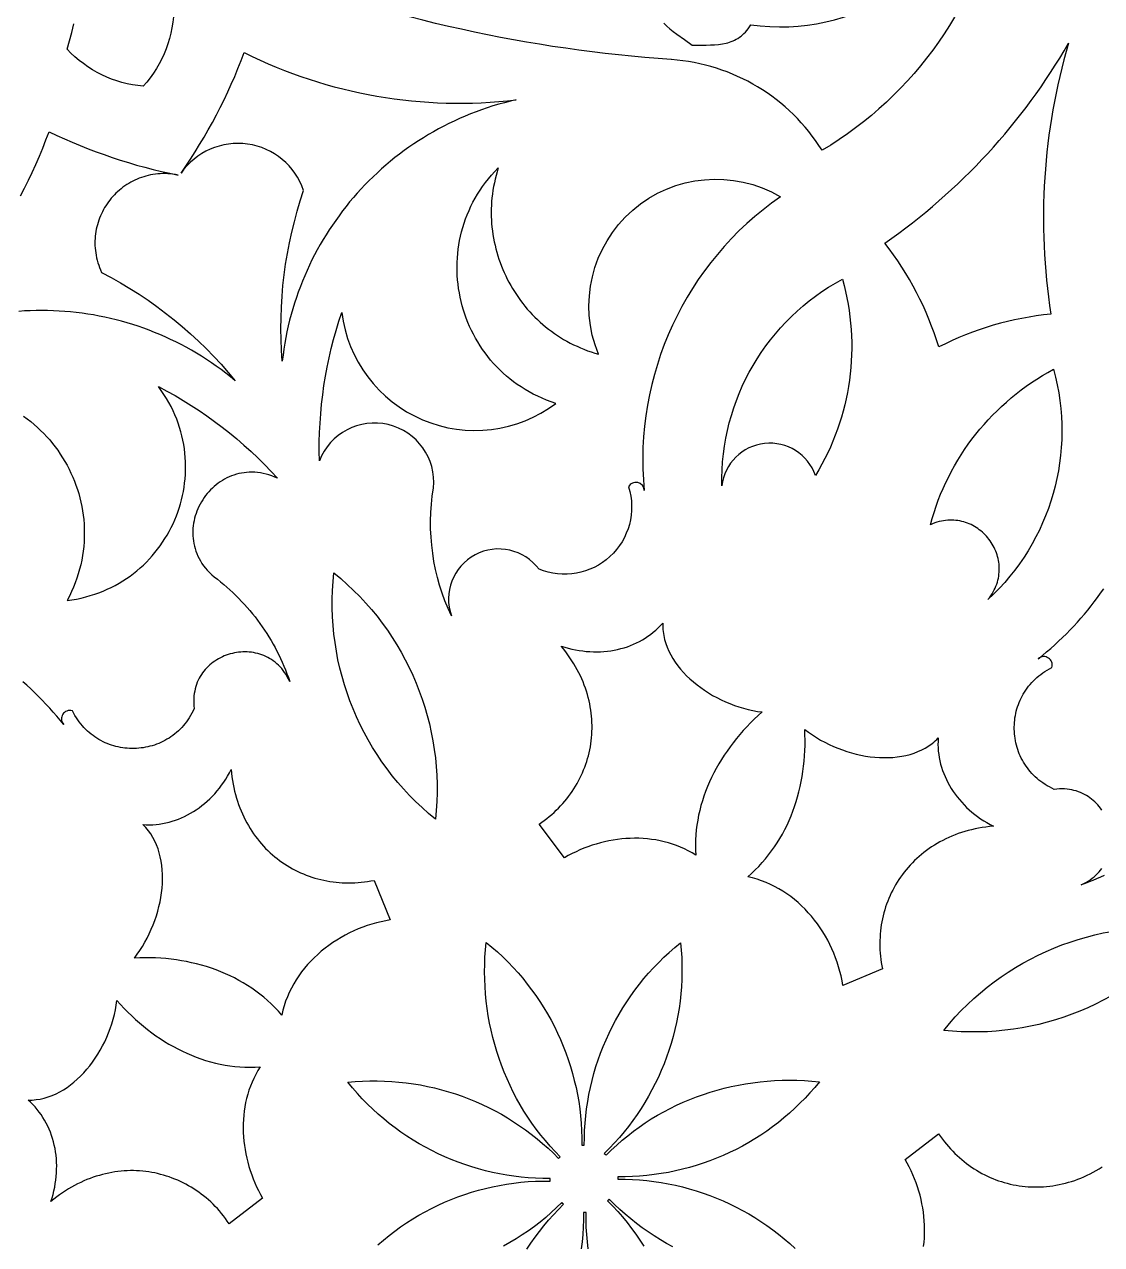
# Model space of a CAD drawing. Extents: x -1903 to -234, y -575 to 545.
# Drawn here: x -1393.1 to -1296.4, y -20.7 to 88.9 of the extents above; entities that cross this region are included whole.
import ezdxf

# ---------------------------------------------------------------- set-up
doc = ezdxf.new("R2010")
doc.units = 0
doc.layers.add('LAYER_1', color=18, linetype='CONTINUOUS')

msp = doc.modelspace()

# ---------------------------------------------------------------- linework, layer by layer
at = {"layer": 'LAYER_1'}
for points in [[(-1342.91, 545.22, 0.414214), (-1902.91, -14.78, 0.414214), (-1342.91, -574.78, 0.414214), (-782.91, -14.78, 0.414214)], [(-1299.62, 86.43), (-1299.82, 85.69), (-1300.01, 84.94), (-1300.19, 84.2), (-1300.36, 83.45), (-1300.52, 82.7), (-1300.67, 81.94), (-1300.81, 81.19), (-1300.94, 80.43), (-1301.05, 79.68), (-1301.16, 78.92), (-1301.26, 78.16), (-1301.34, 77.4), (-1301.42, 76.63), (-1301.48, 75.87), (-1301.54, 75.11), (-1301.58, 74.34), (-1301.62, 73.58), (-1301.64, 72.81), (-1301.65, 72.04), (-1301.65, 71.28), (-1301.64, 70.51), (-1301.63, 69.74), (-1301.6, 68.98), (-1301.56, 68.21), (-1301.51, 67.44), (-1301.45, 66.68), (-1301.38, 65.91), (-1301.29, 65.15), (-1301.2, 64.39), (-1301.1, 63.62), (-1300.99, 62.86), (-1301.65, 62.79), (-1302.3, 62.7), (-1302.95, 62.59), (-1303.6, 62.47), (-1304.24, 62.34), (-1304.89, 62.19), (-1305.52, 62.03), (-1306.16, 61.85), (-1306.79, 61.65), (-1307.41, 61.45), (-1308.03, 61.22), (-1308.64, 60.99), (-1309.25, 60.74), (-1309.86, 60.47), (-1310.45, 60.19), (-1311.05, 59.9), (-1311.25, 60.53), (-1311.46, 61.16), (-1311.69, 61.78), (-1311.93, 62.39), (-1312.19, 63), (-1312.46, 63.61), (-1312.74, 64.2), (-1313.04, 64.79), (-1313.35, 65.37), (-1313.67, 65.95), (-1314.01, 66.51), (-1314.36, 67.07), (-1314.72, 67.63), (-1315.1, 68.17), (-1315.49, 68.7), (-1315.89, 69.23, 0.11065), (-1299.4, 87.17)], [(-1373.39, 86.33, 0.145764), (-1348.97, 82.09), (-1349.5, 81.97), (-1350.03, 81.83), (-1350.55, 81.69), (-1351.06, 81.54), (-1351.57, 81.37), (-1352.08, 81.2), (-1352.58, 81.02), (-1353.08, 80.82), (-1353.57, 80.62), (-1354.06, 80.41), (-1354.54, 80.19), (-1355.01, 79.97), (-1355.48, 79.73), (-1355.95, 79.48), (-1356.41, 79.23), (-1356.86, 78.97), (-1357.31, 78.69), (-1357.75, 78.41), (-1358.18, 78.13), (-1358.61, 77.83), (-1359.04, 77.53), (-1359.45, 77.22), (-1359.86, 76.9), (-1360.27, 76.57), (-1360.67, 76.24), (-1361.06, 75.9), (-1361.44, 75.55), (-1361.82, 75.19), (-1362.19, 74.83), (-1362.55, 74.46), (-1362.9, 74.09), (-1363.25, 73.7), (-1363.59, 73.31), (-1363.93, 72.92), (-1364.25, 72.52), (-1364.57, 72.11), (-1364.88, 71.69), (-1365.18, 71.27), (-1365.48, 70.85), (-1365.76, 70.42), (-1366.04, 69.98), (-1366.31, 69.54), (-1366.57, 69.09), (-1366.83, 68.63), (-1367.07, 68.17), (-1367.31, 67.71), (-1367.53, 67.24), (-1367.75, 66.77), (-1367.96, 66.29), (-1368.16, 65.81), (-1368.35, 65.32), (-1368.54, 64.83), (-1368.71, 64.33), (-1368.87, 63.83), (-1369.03, 63.33), (-1369.17, 62.82), (-1369.31, 62.31), (-1369.43, 61.79), (-1369.55, 61.27), (-1369.65, 60.75), (-1369.74, 60.23), (-1369.83, 59.7), (-1369.9, 59.16), (-1369.97, 58.63), (-1370.03, 59.6), (-1370.07, 60.57), (-1370.09, 61.54), (-1370.08, 62.51), (-1370.05, 63.48), (-1369.99, 64.45), (-1369.91, 65.42), (-1369.8, 66.38), (-1369.67, 67.34), (-1369.51, 68.3), (-1369.33, 69.26), (-1369.12, 70.2), (-1368.89, 71.15), (-1368.64, 72.09), (-1368.36, 73.02), (-1368.06, 73.95, 0.61665), (-1379.06, 75.5, 0.063158)], [(-1350.69, 75.64), (-1350.79, 75.31), (-1350.87, 74.98), (-1350.94, 74.64), (-1351.01, 74.3), (-1351.06, 73.97), (-1351.11, 73.63), (-1351.15, 73.3), (-1351.18, 72.97), (-1351.2, 72.63), (-1351.21, 72.3), (-1351.22, 71.97), (-1351.21, 71.63), (-1351.2, 71.3), (-1351.18, 70.98), (-1351.15, 70.65), (-1351.11, 70.32), (-1351.07, 70), (-1351.01, 69.67), (-1350.95, 69.35), (-1350.88, 69.04), (-1350.81, 68.72), (-1350.72, 68.41), (-1350.63, 68.09), (-1350.53, 67.78), (-1350.42, 67.48), (-1350.31, 67.17), (-1350.19, 66.87), (-1350.06, 66.58), (-1349.92, 66.28), (-1349.78, 65.99), (-1349.63, 65.71), (-1349.47, 65.42), (-1349.31, 65.14), (-1349.14, 64.87), (-1348.96, 64.6), (-1348.78, 64.33), (-1348.59, 64.07), (-1348.39, 63.81), (-1348.19, 63.56), (-1347.98, 63.31), (-1347.76, 63.07), (-1347.54, 62.83), (-1347.32, 62.59), (-1347.08, 62.37), (-1346.84, 62.14), (-1346.6, 61.93), (-1346.34, 61.72), (-1346.09, 61.51), (-1345.82, 61.31), (-1345.55, 61.12), (-1345.28, 60.93), (-1345, 60.75), (-1344.72, 60.58), (-1344.43, 60.41), (-1344.13, 60.25), (-1343.83, 60.1), (-1343.52, 59.96), (-1343.21, 59.82), (-1342.9, 59.69), (-1342.58, 59.56), (-1342.25, 59.45), (-1341.92, 59.34), (-1341.59, 59.24, -0.719328), (-1325.27, 73.39, 0.270929), (-1337.49, 47.01, 0.777705), (-1338.9, 47.34, -0.636132), (-1346.93, 39.94, 0.862472), (-1354.79, 35.75, -0.153049), (-1356.4, 47.24, 0.87466), (-1366.64, 49.67, -0.089383), (-1364.63, 63.01, 0.578149), (-1345.42, 54.83), (-1345.85, 54.97), (-1346.26, 55.13), (-1346.66, 55.3), (-1347.05, 55.48), (-1347.44, 55.67), (-1347.81, 55.87), (-1348.18, 56.08), (-1348.53, 56.31), (-1348.88, 56.54), (-1349.21, 56.78), (-1349.54, 57.03), (-1349.85, 57.29), (-1350.16, 57.56), (-1350.45, 57.84), (-1350.73, 58.13), (-1351.01, 58.43), (-1351.27, 58.73), (-1351.52, 59.04), (-1351.77, 59.36), (-1352, 59.68), (-1352.22, 60.01), (-1352.43, 60.35), (-1352.63, 60.69), (-1352.82, 61.04), (-1352.99, 61.39), (-1353.16, 61.75), (-1353.32, 62.11), (-1353.46, 62.48), (-1353.59, 62.85), (-1353.71, 63.22), (-1353.82, 63.6), (-1353.92, 63.98), (-1354.01, 64.36), (-1354.08, 64.75), (-1354.15, 65.14), (-1354.2, 65.53), (-1354.24, 65.92), (-1354.27, 66.31), (-1354.28, 66.71), (-1354.29, 67.1), (-1354.28, 67.5), (-1354.26, 67.89), (-1354.23, 68.29), (-1354.18, 68.68), (-1354.13, 69.07), (-1354.06, 69.47), (-1353.97, 69.86), (-1353.88, 70.25), (-1353.77, 70.63), (-1353.65, 71.02), (-1353.52, 71.4), (-1353.37, 71.78), (-1353.21, 72.15), (-1353.04, 72.53), (-1352.86, 72.89), (-1352.66, 73.26), (-1352.45, 73.62), (-1352.22, 73.97), (-1351.99, 74.32), (-1351.73, 74.66), (-1351.47, 75), (-1351.19, 75.33), (-1350.9, 75.66), (-1350.59, 75.98)], [(-1319.69, 65.99, -0.207503), (-1322.11, 48.36, 0.794747), (-1330.52, 47.43, -0.281952)], [(-1365.34, 39.62, -0.255743), (-1356.23, 17.5, -0.255743)], [(-1310.61, -1.46, -0.255743), (-1288.49, 7.65, -0.255743)]]:
    msp.add_lwpolyline(points, format="xyb", close=True, dxfattribs=at)
for points in [[(-1312.3, 127.51, -0.453995), (-1321.53, 77.56, 0.240725), (-1335.05, 85.7), (-1335.06, 85.71, -0.074077), (-1372.12, 93.88)], [(-1335.73, 88.97), (-1335.47, 88.72), (-1335.18, 88.47), (-1334.88, 88.23), (-1334.56, 88), (-1333.88, 87.51), (-1333.17, 87), (-1332.33, 87.01), (-1331.93, 87.01), (-1331.54, 87.02), (-1331.17, 87.04), (-1330.81, 87.07), (-1330.47, 87.11), (-1330.14, 87.18), (-1329.98, 87.22), (-1329.82, 87.27), (-1329.67, 87.32), (-1329.51, 87.38), (-1329.37, 87.45), (-1329.22, 87.53), (-1329.08, 87.61), (-1328.94, 87.71), (-1328.8, 87.81), (-1328.67, 87.92), (-1328.54, 88.05), (-1328.41, 88.18), (-1328.29, 88.33), (-1328.16, 88.48), (-1328.05, 88.65), (-1327.93, 88.83, 0.373134), (-1307.34, 102.05, 0.574165)], [(-1379.7, 90.54, -0.186674), (-1382.45, 83.31), (-1382.93, 83.37), (-1383.42, 83.44), (-1383.89, 83.54), (-1384.37, 83.66), (-1384.83, 83.79), (-1385.29, 83.96), (-1385.73, 84.14), (-1386.17, 84.34), (-1386.6, 84.56), (-1387.02, 84.8), (-1387.43, 85.06), (-1387.82, 85.34), (-1388.21, 85.63), (-1388.58, 85.95), (-1388.94, 86.28), (-1389.28, 86.63), (-1389.06, 87.39), (-1388.86, 88.15), (-1388.69, 88.91)]]:
    msp.add_lwpolyline(points, format="xyb", dxfattribs=at)
for points in [[(-1393.47, 73.47), (-1393.1, 74.17), (-1392.75, 74.87), (-1392.41, 75.58), (-1392.09, 76.3), (-1391.77, 77.02), (-1391.47, 77.75), (-1391.19, 78.49), (-1390.91, 79.23), (-1390.22, 78.9), (-1389.52, 78.58), (-1388.82, 78.28), (-1388.11, 77.98), (-1387.4, 77.7), (-1386.68, 77.43), (-1385.96, 77.17), (-1385.24, 76.92), (-1384.51, 76.68), (-1383.78, 76.45), (-1383.05, 76.24), (-1382.31, 76.04), (-1381.56, 75.84), (-1380.82, 75.66), (-1380.07, 75.5), (-1379.32, 75.34), (-1379.56, 75.38), (-1379.79, 75.42), (-1380.02, 75.44), (-1380.25, 75.46), (-1380.48, 75.47), (-1380.7, 75.47), (-1380.92, 75.46), (-1381.14, 75.45), (-1381.36, 75.42), (-1381.58, 75.39), (-1381.79, 75.35), (-1382, 75.31), (-1382.21, 75.25), (-1382.41, 75.19), (-1382.62, 75.13), (-1382.81, 75.05), (-1383.01, 74.97), (-1383.2, 74.89), (-1383.39, 74.79), (-1383.57, 74.7), (-1383.75, 74.59), (-1383.93, 74.48), (-1384.1, 74.36), (-1384.27, 74.24), (-1384.43, 74.11), (-1384.59, 73.98), (-1384.75, 73.84), (-1384.9, 73.7), (-1385.04, 73.55), (-1385.18, 73.4), (-1385.32, 73.25), (-1385.45, 73.09), (-1385.58, 72.92), (-1385.7, 72.75), (-1385.81, 72.58), (-1385.92, 72.41), (-1386.02, 72.23), (-1386.12, 72.04), (-1386.21, 71.86), (-1386.29, 71.67), (-1386.37, 71.48), (-1386.44, 71.28), (-1386.51, 71.08), (-1386.57, 70.88), (-1386.62, 70.68), (-1386.67, 70.48), (-1386.71, 70.27), (-1386.74, 70.06), (-1386.76, 69.85), (-1386.78, 69.64), (-1386.79, 69.43), (-1386.79, 69.21), (-1386.79, 69), (-1386.77, 68.78), (-1386.75, 68.56), (-1386.72, 68.35), (-1386.69, 68.13), (-1386.64, 67.91), (-1386.59, 67.69), (-1386.53, 67.47), (-1386.45, 67.25), (-1386.37, 67.04), (-1386.29, 66.82), (-1386.19, 66.6), (-1385.33, 66.14), (-1384.48, 65.66), (-1383.65, 65.16), (-1382.83, 64.64), (-1382.02, 64.1), (-1381.23, 63.53), (-1380.45, 62.95), (-1379.69, 62.35), (-1378.95, 61.73), (-1378.22, 61.09), (-1377.5, 60.43), (-1376.81, 59.76), (-1376.13, 59.06), (-1375.47, 58.35), (-1374.82, 57.62), (-1374.2, 56.87), (-1374.61, 57.22), (-1375.03, 57.55), (-1375.46, 57.87), (-1375.9, 58.19), (-1376.33, 58.49), (-1376.78, 58.78), (-1377.22, 59.07), (-1377.68, 59.35), (-1378.13, 59.61), (-1378.59, 59.87), (-1379.06, 60.12), (-1379.52, 60.36), (-1380, 60.58), (-1380.47, 60.8), (-1380.95, 61.01), (-1381.43, 61.21), (-1381.92, 61.4), (-1382.41, 61.58), (-1382.9, 61.76), (-1383.39, 61.92), (-1383.89, 62.07), (-1384.39, 62.21), (-1384.89, 62.34), (-1385.4, 62.47), (-1385.9, 62.58), (-1386.41, 62.68), (-1386.92, 62.78), (-1387.43, 62.86), (-1387.94, 62.94), (-1388.46, 63), (-1388.97, 63.05), (-1389.49, 63.1), (-1390, 63.13), (-1390.52, 63.16), (-1391.04, 63.17), (-1391.56, 63.18), (-1392.07, 63.18), (-1392.59, 63.16), (-1393.11, 63.14), (-1393.63, 63.1)], [(-1393.19, 53.68), (-1392.87, 53.44), (-1392.55, 53.2), (-1392.25, 52.94), (-1391.95, 52.68), (-1391.66, 52.41), (-1391.38, 52.13), (-1391.11, 51.84), (-1390.85, 51.55), (-1390.6, 51.24), (-1390.36, 50.93), (-1390.13, 50.62), (-1389.9, 50.29), (-1389.69, 49.96), (-1389.49, 49.62), (-1389.29, 49.28), (-1389.11, 48.93), (-1388.94, 48.58), (-1388.78, 48.22), (-1388.63, 47.85), (-1388.49, 47.49), (-1388.36, 47.11), (-1388.24, 46.73), (-1388.14, 46.35), (-1388.05, 45.97), (-1387.96, 45.58), (-1387.9, 45.19), (-1387.84, 44.79), (-1387.79, 44.4), (-1387.76, 44), (-1387.74, 43.6), (-1387.74, 43.2), (-1387.74, 42.79), (-1387.76, 42.39), (-1387.79, 41.98), (-1387.84, 41.58), (-1387.9, 41.17), (-1387.97, 40.76), (-1388.06, 40.35), (-1388.16, 39.95), (-1388.28, 39.54), (-1388.41, 39.14), (-1388.55, 38.73), (-1388.71, 38.33), (-1388.89, 37.93), (-1389.08, 37.53), (-1389.28, 37.14), (-1388.85, 37.2), (-1388.43, 37.27), (-1388.02, 37.36), (-1387.61, 37.46), (-1387.21, 37.57), (-1386.81, 37.69), (-1386.43, 37.83), (-1386.05, 37.98), (-1385.68, 38.14), (-1385.32, 38.31), (-1384.97, 38.49), (-1384.62, 38.69), (-1384.28, 38.89), (-1383.95, 39.1), (-1383.63, 39.33), (-1383.32, 39.56), (-1383.02, 39.81), (-1382.73, 40.06), (-1382.44, 40.32), (-1382.17, 40.59), (-1381.9, 40.87), (-1381.64, 41.15), (-1381.4, 41.44), (-1381.16, 41.74), (-1380.93, 42.05), (-1380.72, 42.37), (-1380.51, 42.69), (-1380.31, 43.01), (-1380.13, 43.34), (-1379.95, 43.68), (-1379.78, 44.02), (-1379.63, 44.37), (-1379.48, 44.73), (-1379.35, 45.08), (-1379.23, 45.44), (-1379.12, 45.81), (-1379.02, 46.18), (-1378.93, 46.55), (-1378.85, 46.92), (-1378.79, 47.3), (-1378.74, 47.68), (-1378.7, 48.06), (-1378.67, 48.44), (-1378.65, 48.82), (-1378.65, 49.21), (-1378.66, 49.59), (-1378.68, 49.98), (-1378.71, 50.37), (-1378.76, 50.75), (-1378.82, 51.14), (-1378.89, 51.53), (-1378.98, 51.91), (-1379.07, 52.29), (-1379.19, 52.68), (-1379.31, 53.06), (-1379.45, 53.43), (-1379.61, 53.81), (-1379.78, 54.18), (-1379.96, 54.55), (-1380.15, 54.92), (-1380.36, 55.28), (-1380.59, 55.64), (-1380.83, 55.99), (-1381.08, 56.34), (-1380.33, 55.94), (-1379.59, 55.53), (-1378.86, 55.1), (-1378.14, 54.65), (-1377.43, 54.19), (-1376.73, 53.71), (-1376.05, 53.21), (-1375.37, 52.7), (-1374.7, 52.18), (-1374.05, 51.64), (-1373.41, 51.09), (-1372.78, 50.52), (-1372.16, 49.94), (-1371.56, 49.34), (-1370.97, 48.73), (-1370.39, 48.11), (-1370.65, 48.22), (-1370.91, 48.33), (-1371.17, 48.41), (-1371.43, 48.49), (-1371.69, 48.55), (-1371.94, 48.59), (-1372.19, 48.63), (-1372.44, 48.65), (-1372.68, 48.66), (-1372.93, 48.65), (-1373.17, 48.64), (-1373.4, 48.61), (-1373.64, 48.58), (-1373.87, 48.53), (-1374.09, 48.47), (-1374.31, 48.4), (-1374.53, 48.32), (-1374.74, 48.24), (-1374.95, 48.14), (-1375.15, 48.03), (-1375.35, 47.92), (-1375.54, 47.79), (-1375.72, 47.66), (-1375.9, 47.53), (-1376.08, 47.38), (-1376.25, 47.23), (-1376.41, 47.07), (-1376.56, 46.9), (-1376.71, 46.73), (-1376.85, 46.55), (-1376.99, 46.37), (-1377.11, 46.18), (-1377.23, 45.99), (-1377.35, 45.79), (-1377.45, 45.59), (-1377.55, 45.38), (-1377.63, 45.17), (-1377.71, 44.96), (-1377.78, 44.74), (-1377.84, 44.52), (-1377.89, 44.3), (-1377.94, 44.08), (-1377.97, 43.85), (-1377.99, 43.62), (-1378.01, 43.4), (-1378.01, 43.17), (-1378, 42.94), (-1377.98, 42.71), (-1377.95, 42.48), (-1377.92, 42.25), (-1377.86, 42.02), (-1377.8, 41.8), (-1377.73, 41.57), (-1377.64, 41.35), (-1377.55, 41.12), (-1377.44, 40.9), (-1377.31, 40.69), (-1377.18, 40.47), (-1377.03, 40.26), (-1376.87, 40.05), (-1376.7, 39.85), (-1376.51, 39.65), (-1376.31, 39.45), (-1376.1, 39.26), (-1375.8, 39.04), (-1375.51, 38.81), (-1375.23, 38.57), (-1374.95, 38.33), (-1374.67, 38.09), (-1374.4, 37.84), (-1374.13, 37.58), (-1373.87, 37.32), (-1373.62, 37.06), (-1373.37, 36.79), (-1373.12, 36.51), (-1372.88, 36.24), (-1372.65, 35.95), (-1372.42, 35.67), (-1372.2, 35.38), (-1371.98, 35.08), (-1371.77, 34.78), (-1371.56, 34.48), (-1371.36, 34.17), (-1371.17, 33.86), (-1370.98, 33.55), (-1370.79, 33.23), (-1370.62, 32.91), (-1370.45, 32.58), (-1370.28, 32.25), (-1370.12, 31.92), (-1369.97, 31.59), (-1369.82, 31.25), (-1369.68, 30.9), (-1369.55, 30.56), (-1369.42, 30.21), (-1369.3, 29.86), (-1369.41, 30.08), (-1369.52, 30.29), (-1369.63, 30.48), (-1369.76, 30.67), (-1369.89, 30.85), (-1370.02, 31.02), (-1370.16, 31.17), (-1370.31, 31.32), (-1370.46, 31.46), (-1370.62, 31.6), (-1370.78, 31.72), (-1370.94, 31.83), (-1371.11, 31.94), (-1371.28, 32.03), (-1371.46, 32.12), (-1371.63, 32.2), (-1371.81, 32.27), (-1372, 32.33), (-1372.18, 32.38), (-1372.37, 32.42), (-1372.56, 32.46), (-1372.75, 32.49), (-1372.94, 32.51), (-1373.13, 32.52), (-1373.32, 32.53), (-1373.51, 32.52), (-1373.7, 32.51), (-1373.89, 32.49), (-1374.08, 32.47), (-1374.27, 32.43), (-1374.45, 32.39), (-1374.64, 32.34), (-1374.82, 32.29), (-1375, 32.23), (-1375.18, 32.16), (-1375.35, 32.08), (-1375.52, 31.99), (-1375.69, 31.9), (-1375.86, 31.81), (-1376.02, 31.7), (-1376.17, 31.59), (-1376.32, 31.48), (-1376.47, 31.35), (-1376.61, 31.22), (-1376.75, 31.09), (-1376.88, 30.95), (-1377, 30.8), (-1377.12, 30.64), (-1377.23, 30.48), (-1377.33, 30.32), (-1377.43, 30.15), (-1377.51, 29.97), (-1377.6, 29.79), (-1377.67, 29.6), (-1377.73, 29.41), (-1377.79, 29.21), (-1377.83, 29), (-1377.87, 28.79), (-1377.9, 28.58), (-1377.91, 28.36), (-1377.92, 28.14), (-1377.92, 27.91), (-1377.9, 27.67), (-1377.88, 27.43), (-1377.98, 27.22), (-1378.08, 27.01), (-1378.2, 26.81), (-1378.32, 26.61), (-1378.44, 26.42), (-1378.57, 26.24), (-1378.71, 26.06), (-1378.85, 25.9), (-1379, 25.73), (-1379.15, 25.58), (-1379.3, 25.43), (-1379.46, 25.29), (-1379.63, 25.15), (-1379.79, 25.02), (-1379.97, 24.9), (-1380.14, 24.78), (-1380.32, 24.67), (-1380.5, 24.57), (-1380.69, 24.48), (-1380.87, 24.39), (-1381.06, 24.31), (-1381.26, 24.23), (-1381.45, 24.16), (-1381.65, 24.1), (-1381.85, 24.05), (-1382.05, 24), (-1382.25, 23.96), (-1382.45, 23.92), (-1382.65, 23.9), (-1382.86, 23.87), (-1383.06, 23.86), (-1383.27, 23.85), (-1383.47, 23.85), (-1383.68, 23.86), (-1383.88, 23.87), (-1384.09, 23.89), (-1384.29, 23.92), (-1384.5, 23.95), (-1384.7, 23.99), (-1384.9, 24.04), (-1385.1, 24.09), (-1385.29, 24.15), (-1385.49, 24.22), (-1385.68, 24.29), (-1385.87, 24.37), (-1386.06, 24.46), (-1386.25, 24.56), (-1386.43, 24.66), (-1386.61, 24.77), (-1386.79, 24.88), (-1386.96, 25), (-1387.13, 25.13), (-1387.3, 25.27), (-1387.46, 25.41), (-1387.61, 25.56), (-1387.77, 25.72), (-1387.91, 25.88), (-1388.06, 26.05), (-1388.2, 26.23), (-1388.33, 26.41), (-1388.45, 26.6), (-1388.58, 26.8), (-1388.69, 27), (-1388.8, 27.22), (-1388.94, 27.25), (-1389.07, 27.26), (-1389.19, 27.25), (-1389.31, 27.21), (-1389.42, 27.16), (-1389.51, 27.09), (-1389.6, 27.01), (-1389.67, 26.92), (-1389.73, 26.81), (-1389.77, 26.7), (-1389.79, 26.59), (-1389.79, 26.47), (-1389.78, 26.35), (-1389.74, 26.23), (-1389.68, 26.11), (-1389.59, 26), (-1389.9, 26.38), (-1390.21, 26.75), (-1390.53, 27.12), (-1390.85, 27.48), (-1391.18, 27.84), (-1391.51, 28.18), (-1391.85, 28.53), (-1392.19, 28.86), (-1392.54, 29.19), (-1392.89, 29.52), (-1393.25, 29.83)], [(-1296.42, 18.32), (-1296.53, 18.48), (-1296.65, 18.63), (-1296.77, 18.78), (-1296.9, 18.92), (-1297.04, 19.05), (-1297.18, 19.18), (-1297.33, 19.31), (-1297.48, 19.42), (-1297.64, 19.53), (-1297.8, 19.64), (-1297.98, 19.73), (-1298.15, 19.82), (-1298.34, 19.9), (-1298.52, 19.97), (-1298.72, 20.04), (-1298.92, 20.09), (-1299.12, 20.14), (-1299.33, 20.17), (-1299.54, 20.2), (-1299.76, 20.22), (-1299.99, 20.23), (-1300.22, 20.22), (-1300.45, 20.21), (-1300.69, 20.18), (-1300.9, 20.28), (-1301.11, 20.39), (-1301.32, 20.5), (-1301.51, 20.62), (-1301.7, 20.75), (-1301.88, 20.88), (-1302.06, 21.01), (-1302.23, 21.15), (-1302.39, 21.3), (-1302.55, 21.45), (-1302.69, 21.61), (-1302.84, 21.77), (-1302.97, 21.93), (-1303.1, 22.1), (-1303.22, 22.27), (-1303.34, 22.45), (-1303.45, 22.62), (-1303.55, 22.81), (-1303.65, 22.99), (-1303.73, 23.18), (-1303.82, 23.37), (-1303.89, 23.56), (-1303.96, 23.76), (-1304.02, 23.95), (-1304.08, 24.15), (-1304.12, 24.35), (-1304.17, 24.55), (-1304.2, 24.76), (-1304.23, 24.96), (-1304.25, 25.16), (-1304.26, 25.37), (-1304.27, 25.57), (-1304.27, 25.78), (-1304.26, 25.98), (-1304.25, 26.19), (-1304.23, 26.39), (-1304.21, 26.6), (-1304.17, 26.8), (-1304.13, 27), (-1304.09, 27.2), (-1304.03, 27.4), (-1303.97, 27.6), (-1303.9, 27.79), (-1303.83, 27.99), (-1303.75, 28.18), (-1303.66, 28.37), (-1303.57, 28.55), (-1303.47, 28.74), (-1303.36, 28.92), (-1303.24, 29.09), (-1303.12, 29.27), (-1302.99, 29.44), (-1302.86, 29.6), (-1302.71, 29.76), (-1302.56, 29.92), (-1302.41, 30.07), (-1302.24, 30.22), (-1302.07, 30.36), (-1301.9, 30.5), (-1301.71, 30.63), (-1301.52, 30.76), (-1301.32, 30.88), (-1301.12, 31), (-1300.91, 31.11), (-1300.87, 31.24), (-1300.86, 31.37), (-1300.88, 31.5), (-1300.91, 31.61), (-1300.96, 31.72), (-1301.03, 31.82), (-1301.11, 31.9), (-1301.21, 31.97), (-1301.31, 32.03), (-1301.42, 32.07), (-1301.54, 32.1), (-1301.66, 32.1), (-1301.78, 32.08), (-1301.9, 32.05), (-1302.01, 31.98), (-1302.12, 31.9), (-1301.74, 32.2), (-1301.37, 32.52), (-1301, 32.83), (-1300.64, 33.15), (-1300.29, 33.48), (-1299.94, 33.81), (-1299.6, 34.15), (-1299.26, 34.5), (-1298.93, 34.84), (-1298.61, 35.2), (-1298.29, 35.55), (-1297.98, 35.92), (-1297.67, 36.28), (-1297.38, 36.65), (-1297.09, 37.03), (-1296.8, 37.41), (-1296.52, 37.79), (-1296.25, 38.18)], [(-1296.2, 12.43), (-1296.54, 12.28), (-1296.88, 12.13), (-1297.22, 11.99), (-1297.56, 11.86), (-1297.91, 11.73), (-1298.26, 11.61), (-1298.04, 11.71), (-1297.84, 11.82), (-1297.64, 11.94), (-1297.45, 12.06), (-1297.28, 12.19), (-1297.11, 12.33), (-1296.95, 12.47), (-1296.8, 12.61), (-1296.66, 12.77), (-1296.53, 12.92), (-1296.41, 13.08)], [(-1361.4, -20.71), (-1360.9, -20.29), (-1360.39, -19.88), (-1359.88, -19.48), (-1359.35, -19.1), (-1358.81, -18.74), (-1358.26, -18.39), (-1357.71, -18.06), (-1357.14, -17.75), (-1356.57, -17.45), (-1355.99, -17.17), (-1355.4, -16.9), (-1354.81, -16.65), (-1354.21, -16.42), (-1353.6, -16.2), (-1352.98, -16), (-1352.36, -15.82), (-1351.74, -15.65), (-1351.11, -15.51), (-1350.47, -15.38), (-1349.84, -15.27), (-1349.19, -15.17), (-1348.55, -15.1), (-1347.9, -15.04), (-1347.24, -15.01), (-1346.59, -14.99), (-1345.93, -14.99), (-1345.94, -14.87), (-1345.93, -14.76), (-1346.59, -14.76), (-1347.24, -14.74), (-1347.89, -14.69), (-1348.54, -14.63), (-1349.19, -14.56), (-1349.83, -14.46), (-1350.47, -14.35), (-1351.1, -14.21), (-1351.73, -14.07), (-1352.36, -13.9), (-1352.97, -13.71), (-1353.59, -13.51), (-1354.19, -13.3), (-1354.8, -13.06), (-1355.39, -12.81), (-1355.98, -12.54), (-1356.55, -12.26), (-1357.13, -11.96), (-1357.69, -11.64), (-1358.24, -11.31), (-1358.79, -10.96), (-1359.33, -10.59), (-1359.85, -10.21), (-1360.37, -9.82), (-1360.87, -9.41), (-1361.37, -8.98), (-1361.85, -8.54), (-1362.33, -8.09), (-1362.79, -7.62), (-1363.23, -7.13), (-1363.67, -6.63), (-1364.09, -6.12), (-1363.43, -6.06), (-1362.77, -6.02), (-1362.11, -6), (-1361.46, -6), (-1360.8, -6.01), (-1360.15, -6.05), (-1359.5, -6.1), (-1358.85, -6.17), (-1358.21, -6.26), (-1357.57, -6.36), (-1356.93, -6.49), (-1356.3, -6.63), (-1355.67, -6.79), (-1355.05, -6.97), (-1354.43, -7.17), (-1353.82, -7.38), (-1353.22, -7.61), (-1352.62, -7.85), (-1352.03, -8.11), (-1351.45, -8.39), (-1350.88, -8.69), (-1350.31, -9), (-1349.75, -9.33), (-1349.21, -9.67), (-1348.67, -10.03), (-1348.14, -10.4), (-1347.62, -10.79), (-1347.11, -11.2), (-1346.61, -11.62), (-1346.12, -12.05), (-1345.64, -12.5), (-1345.18, -12.97), (-1345.1, -12.88), (-1345.02, -12.81), (-1345.48, -12.34), (-1345.93, -11.86), (-1346.36, -11.36), (-1346.78, -10.86), (-1347.18, -10.34), (-1347.56, -9.81), (-1347.93, -9.27), (-1348.28, -8.71), (-1348.62, -8.15), (-1348.94, -7.58), (-1349.24, -7), (-1349.53, -6.41), (-1349.8, -5.82), (-1350.06, -5.21), (-1350.29, -4.6), (-1350.52, -3.98), (-1350.72, -3.36), (-1350.91, -2.73), (-1351.08, -2.09), (-1351.23, -1.45), (-1351.36, -0.81), (-1351.48, -0.16), (-1351.58, 0.49), (-1351.66, 1.15), (-1351.73, 1.81), (-1351.77, 2.47), (-1351.8, 3.13), (-1351.81, 3.79), (-1351.8, 4.45), (-1351.78, 5.12), (-1351.73, 5.78), (-1351.66, 6.44), (-1351.15, 6.02), (-1350.66, 5.58), (-1350.17, 5.13), (-1349.71, 4.67), (-1349.25, 4.19), (-1348.81, 3.71), (-1348.39, 3.21), (-1347.98, 2.7), (-1347.59, 2.18), (-1347.21, 1.66), (-1346.85, 1.12), (-1346.5, 0.57), (-1346.17, 0.02), (-1345.85, -0.55), (-1345.55, -1.12), (-1345.27, -1.7), (-1345, -2.29), (-1344.75, -2.88), (-1344.52, -3.49), (-1344.3, -4.09), (-1344.1, -4.71), (-1343.92, -5.33), (-1343.76, -5.95), (-1343.61, -6.58), (-1343.48, -7.22), (-1343.37, -7.86), (-1343.28, -8.5), (-1343.2, -9.15), (-1343.15, -9.8), (-1343.11, -10.45), (-1343.09, -11.1), (-1343.09, -11.76), (-1342.98, -11.76), (-1342.87, -11.76), (-1342.86, -11.11), (-1342.84, -10.45), (-1342.8, -9.8), (-1342.74, -9.15), (-1342.66, -8.5), (-1342.56, -7.86), (-1342.45, -7.22), (-1342.32, -6.59), (-1342.17, -5.96), (-1342, -5.34), (-1341.82, -4.72), (-1341.62, -4.1), (-1341.4, -3.5), (-1341.16, -2.9), (-1340.91, -2.3), (-1340.64, -1.72), (-1340.36, -1.14), (-1340.06, -0.57), (-1339.74, 0), (-1339.41, 0.55), (-1339.06, 1.1), (-1338.7, 1.63), (-1338.32, 2.16), (-1337.92, 2.68), (-1337.51, 3.18), (-1337.09, 3.68), (-1336.65, 4.16), (-1336.19, 4.63), (-1335.72, 5.1), (-1335.24, 5.54), (-1334.74, 5.98), (-1334.23, 6.4), (-1334.17, 5.74), (-1334.12, 5.08), (-1334.1, 4.42), (-1334.1, 3.76), (-1334.12, 3.11), (-1334.15, 2.46), (-1334.2, 1.81), (-1334.27, 1.16), (-1334.36, 0.51), (-1334.47, -0.13), (-1334.59, -0.76), (-1334.74, -1.39), (-1334.9, -2.02), (-1335.07, -2.64), (-1335.27, -3.26), (-1335.48, -3.87), (-1335.71, -4.47), (-1335.96, -5.07), (-1336.22, -5.66), (-1336.5, -6.24), (-1336.79, -6.81), (-1337.1, -7.38), (-1337.43, -7.94), (-1337.77, -8.49), (-1338.13, -9.03), (-1338.51, -9.56), (-1338.9, -10.08), (-1339.3, -10.58), (-1339.72, -11.08), (-1340.16, -11.57), (-1340.61, -12.05), (-1341.07, -12.51), (-1340.99, -12.59), (-1340.91, -12.67), (-1340.44, -12.21), (-1339.96, -11.76), (-1339.47, -11.33), (-1338.97, -10.92), (-1338.45, -10.52), (-1337.93, -10.14), (-1337.4, -9.77), (-1336.85, -9.42), (-1336.3, -9.09), (-1335.73, -8.77), (-1335.16, -8.47), (-1334.58, -8.19), (-1333.99, -7.92), (-1333.4, -7.67), (-1332.79, -7.43), (-1332.18, -7.21), (-1331.56, -7.01), (-1330.94, -6.83), (-1330.31, -6.66), (-1329.68, -6.51), (-1329.04, -6.38), (-1328.39, -6.26), (-1327.74, -6.16), (-1327.09, -6.08), (-1326.44, -6.02), (-1325.78, -5.97), (-1325.11, -5.94), (-1324.45, -5.93), (-1323.78, -5.94), (-1323.11, -5.97), (-1322.44, -6.01), (-1321.77, -6.07), (-1322.18, -6.58), (-1322.61, -7.07), (-1323.05, -7.55), (-1323.51, -8.01), (-1323.98, -8.46), (-1324.46, -8.9), (-1324.95, -9.32), (-1325.45, -9.73), (-1325.96, -10.12), (-1326.48, -10.5), (-1327.02, -10.86), (-1327.56, -11.2), (-1328.11, -11.53), (-1328.67, -11.85), (-1329.24, -12.15), (-1329.82, -12.43), (-1330.4, -12.69), (-1331, -12.94), (-1331.6, -13.17), (-1332.2, -13.39), (-1332.82, -13.59), (-1333.43, -13.77), (-1334.06, -13.93), (-1334.69, -14.08), (-1335.32, -14.21), (-1335.96, -14.32), (-1336.6, -14.41), (-1337.25, -14.49), (-1337.9, -14.54), (-1338.55, -14.58), (-1339.21, -14.6), (-1339.86, -14.6), (-1339.86, -14.71), (-1339.87, -14.82), (-1339.21, -14.83), (-1338.55, -14.85), (-1337.9, -14.89), (-1337.25, -14.95), (-1336.61, -15.03), (-1335.97, -15.13), (-1335.33, -15.24), (-1334.69, -15.37), (-1334.06, -15.52), (-1333.44, -15.69), (-1332.82, -15.87), (-1332.21, -16.07), (-1331.6, -16.29), (-1331, -16.53), (-1330.41, -16.78), (-1329.82, -17.05), (-1329.24, -17.33), (-1328.67, -17.63), (-1328.11, -17.95), (-1327.55, -18.28), (-1327.01, -18.63), (-1326.47, -18.99), (-1325.94, -19.37), (-1325.43, -19.77), (-1324.92, -20.18), (-1324.43, -20.61), (-1323.94, -21.05)], [(-1312.42, -20.87), (-1312.37, -20.49), (-1312.34, -20.11), (-1312.33, -19.72), (-1312.32, -19.34), (-1312.33, -18.95), (-1312.35, -18.56), (-1312.38, -18.18), (-1312.43, -17.79), (-1312.49, -17.41), (-1312.56, -17.03), (-1312.64, -16.65), (-1312.73, -16.27), (-1312.84, -15.89), (-1312.95, -15.52), (-1313.08, -15.15), (-1313.22, -14.79), (-1313.37, -14.43), (-1313.53, -14.08), (-1313.7, -13.73), (-1313.88, -13.39), (-1314.07, -13.06), (-1311.06, -10.76), (-1310.89, -11), (-1310.72, -11.23), (-1310.55, -11.46), (-1310.37, -11.68), (-1310.19, -11.9), (-1310, -12.11), (-1309.8, -12.31), (-1309.61, -12.51), (-1309.41, -12.71), (-1309.2, -12.89), (-1308.99, -13.07), (-1308.78, -13.25), (-1308.56, -13.42), (-1308.34, -13.58), (-1308.11, -13.74), (-1307.88, -13.89), (-1307.65, -14.03), (-1307.41, -14.17), (-1307.18, -14.3), (-1306.93, -14.43), (-1306.69, -14.55), (-1306.44, -14.66), (-1306.19, -14.77), (-1305.94, -14.87), (-1305.68, -14.96), (-1305.43, -15.04), (-1305.17, -15.12), (-1304.91, -15.19), (-1304.64, -15.26), (-1304.38, -15.32), (-1304.11, -15.37), (-1303.84, -15.41), (-1303.57, -15.45), (-1303.3, -15.48), (-1303.03, -15.5), (-1302.75, -15.51), (-1302.48, -15.52), (-1302.2, -15.52), (-1301.92, -15.51), (-1301.64, -15.5), (-1301.37, -15.48), (-1301.09, -15.45), (-1300.81, -15.41), (-1300.53, -15.36), (-1300.25, -15.31), (-1299.97, -15.25), (-1299.69, -15.18), (-1299.41, -15.1), (-1299.13, -15.02), (-1298.85, -14.93), (-1298.57, -14.83), (-1298.29, -14.72), (-1298.02, -14.6), (-1297.74, -14.47), (-1297.47, -14.34), (-1297.19, -14.2), (-1296.92, -14.04), (-1296.65, -13.89), (-1296.38, -13.72)], [(-1348.02, -21.1), (-1347.66, -20.56), (-1347.29, -20.03), (-1346.9, -19.51), (-1346.49, -19), (-1346.07, -18.5), (-1345.64, -18.02), (-1345.19, -17.54), (-1344.72, -17.07), (-1344.81, -17), (-1344.88, -16.92), (-1345.35, -17.38), (-1345.83, -17.82), (-1346.33, -18.26), (-1346.84, -18.67), (-1347.35, -19.07), (-1347.88, -19.46), (-1348.43, -19.82), (-1348.98, -20.18), (-1349.54, -20.51), (-1350.11, -20.83)], [(-1334.92, -20.9), (-1335.48, -20.59), (-1336.04, -20.26), (-1336.59, -19.92), (-1337.13, -19.56), (-1337.66, -19.19), (-1338.18, -18.8), (-1338.69, -18.39), (-1339.19, -17.97), (-1339.68, -17.54), (-1340.15, -17.09), (-1340.62, -16.62), (-1340.69, -16.7), (-1340.77, -16.78), (-1340.31, -17.25), (-1339.87, -17.73), (-1339.44, -18.22), (-1339.02, -18.72), (-1338.63, -19.24), (-1338.24, -19.76), (-1337.88, -20.3), (-1337.53, -20.84)], [(-1342.52, -21.09), (-1342.59, -20.44), (-1342.65, -19.79), (-1342.69, -19.14), (-1342.7, -18.48), (-1342.7, -17.83), (-1342.82, -17.83), (-1342.93, -17.83), (-1342.93, -18.48), (-1342.96, -19.14), (-1343, -19.79), (-1343.06, -20.44), (-1343.14, -21.08)]]:
    msp.add_lwpolyline(points, dxfattribs=at)
for points in [[(-1300.57, 57.2), (-1300.41, 56.5), (-1300.28, 55.79), (-1300.17, 55.09), (-1300.09, 54.38), (-1300.03, 53.67), (-1300, 52.97), (-1299.99, 52.26), (-1300.01, 51.56), (-1300.05, 50.86), (-1300.11, 50.16), (-1300.2, 49.46), (-1300.31, 48.77), (-1300.44, 48.08), (-1300.6, 47.4), (-1300.78, 46.73), (-1300.98, 46.06), (-1301.21, 45.4), (-1301.46, 44.75), (-1301.73, 44.1), (-1302.02, 43.46), (-1302.33, 42.84), (-1302.67, 42.22), (-1303.03, 41.61), (-1303.4, 41.02), (-1303.8, 40.44), (-1304.22, 39.86), (-1304.67, 39.31), (-1305.13, 38.76), (-1305.61, 38.23), (-1306.12, 37.72), (-1306.64, 37.22), (-1306.51, 37.39), (-1306.38, 37.56), (-1306.27, 37.73), (-1306.17, 37.9), (-1306.08, 38.08), (-1305.99, 38.25), (-1305.92, 38.43), (-1305.85, 38.61), (-1305.79, 38.79), (-1305.74, 38.97), (-1305.7, 39.15), (-1305.67, 39.33), (-1305.65, 39.51), (-1305.63, 39.68), (-1305.62, 39.86), (-1305.62, 40.04), (-1305.63, 40.22), (-1305.64, 40.39), (-1305.67, 40.57), (-1305.69, 40.74), (-1305.73, 40.91), (-1305.77, 41.08), (-1305.82, 41.25), (-1305.88, 41.41), (-1305.94, 41.58), (-1306.01, 41.74), (-1306.09, 41.89), (-1306.17, 42.05), (-1306.25, 42.2), (-1306.35, 42.35), (-1306.45, 42.49), (-1306.55, 42.63), (-1306.66, 42.77), (-1306.77, 42.9), (-1306.89, 43.03), (-1307.01, 43.15), (-1307.14, 43.27), (-1307.27, 43.38), (-1307.41, 43.49), (-1307.55, 43.59), (-1307.7, 43.69), (-1307.84, 43.78), (-1308, 43.87), (-1308.15, 43.95), (-1308.31, 44.02), (-1308.48, 44.08), (-1308.64, 44.14), (-1308.81, 44.2), (-1308.98, 44.24), (-1309.16, 44.28), (-1309.33, 44.31), (-1309.51, 44.33), (-1309.69, 44.35), (-1309.88, 44.36), (-1310.06, 44.36), (-1310.25, 44.35), (-1310.44, 44.33), (-1310.63, 44.3), (-1310.82, 44.26), (-1311.02, 44.22), (-1311.21, 44.16), (-1311.4, 44.1), (-1311.6, 44.03), (-1311.8, 43.94), (-1311.64, 44.5), (-1311.47, 45.05), (-1311.29, 45.6), (-1311.09, 46.14), (-1310.88, 46.67), (-1310.65, 47.2), (-1310.41, 47.72), (-1310.16, 48.23), (-1309.9, 48.74), (-1309.63, 49.24), (-1309.34, 49.73), (-1309.04, 50.21), (-1308.73, 50.69), (-1308.4, 51.16), (-1308.07, 51.62), (-1307.72, 52.07), (-1307.36, 52.51), (-1306.99, 52.94), (-1306.61, 53.36), (-1306.22, 53.77), (-1305.82, 54.18), (-1305.41, 54.57), (-1304.98, 54.95), (-1304.55, 55.33), (-1304.11, 55.69), (-1303.66, 56.04), (-1303.2, 56.38), (-1302.72, 56.7), (-1302.24, 57.02), (-1301.75, 57.33), (-1301.26, 57.62), (-1300.75, 57.9)], [(-1335.83, 34.91), (-1335.83, 34.73), (-1335.81, 34.54), (-1335.79, 34.36), (-1335.74, 34), (-1335.66, 33.64), (-1335.55, 33.28), (-1335.42, 32.94), (-1335.27, 32.59), (-1335.1, 32.25), (-1334.91, 31.92), (-1334.7, 31.6), (-1334.47, 31.28), (-1334.22, 30.98), (-1333.96, 30.67), (-1333.68, 30.38), (-1333.38, 30.1), (-1333.07, 29.83), (-1332.75, 29.56), (-1332.42, 29.31), (-1332.07, 29.07), (-1331.71, 28.84), (-1331.35, 28.62), (-1330.97, 28.42), (-1330.59, 28.22), (-1330.2, 28.04), (-1329.8, 27.88), (-1329.39, 27.72), (-1328.99, 27.58), (-1328.57, 27.46), (-1328.16, 27.35), (-1327.74, 27.26), (-1327.32, 27.18), (-1326.9, 27.13), (-1327.26, 26.8), (-1327.61, 26.48), (-1327.95, 26.14), (-1328.28, 25.8), (-1328.6, 25.45), (-1328.91, 25.1), (-1329.21, 24.74), (-1329.5, 24.37), (-1329.78, 24), (-1330.05, 23.62), (-1330.31, 23.24), (-1330.56, 22.85), (-1330.8, 22.46), (-1331.03, 22.06), (-1331.24, 21.66), (-1331.44, 21.25), (-1331.64, 20.84), (-1331.81, 20.42), (-1331.98, 20), (-1332.13, 19.58), (-1332.27, 19.15), (-1332.4, 18.72), (-1332.51, 18.29), (-1332.61, 17.86), (-1332.69, 17.42), (-1332.76, 16.97), (-1332.82, 16.53), (-1332.85, 16.08), (-1332.88, 15.64), (-1332.89, 15.19), (-1332.88, 14.73), (-1332.86, 14.28), (-1333.19, 14.48), (-1333.53, 14.67), (-1333.88, 14.84), (-1334.23, 15), (-1334.59, 15.14), (-1334.95, 15.27), (-1335.32, 15.38), (-1335.69, 15.48), (-1336.06, 15.56), (-1336.44, 15.64), (-1336.82, 15.69), (-1337.2, 15.74), (-1337.58, 15.77), (-1337.97, 15.79), (-1338.35, 15.79), (-1338.74, 15.78), (-1339.13, 15.76), (-1339.51, 15.73), (-1339.9, 15.68), (-1340.28, 15.62), (-1340.67, 15.55), (-1341.05, 15.47), (-1341.42, 15.38), (-1341.8, 15.27), (-1342.17, 15.16), (-1342.54, 15.03), (-1342.9, 14.89), (-1343.26, 14.74), (-1343.61, 14.58), (-1343.96, 14.41), (-1344.3, 14.23), (-1344.63, 14.04), (-1346.93, 17.05), (-1346.69, 17.22), (-1346.46, 17.39), (-1346.23, 17.56), (-1346.01, 17.74), (-1345.79, 17.92), (-1345.58, 18.11), (-1345.38, 18.31), (-1345.18, 18.5), (-1344.99, 18.71), (-1344.8, 18.91), (-1344.62, 19.12), (-1344.44, 19.34), (-1344.27, 19.55), (-1344.11, 19.78), (-1343.95, 20), (-1343.8, 20.23), (-1343.66, 20.46), (-1343.52, 20.7), (-1343.39, 20.94), (-1343.26, 21.18), (-1343.14, 21.42), (-1343.03, 21.67), (-1342.93, 21.92), (-1342.83, 22.17), (-1342.73, 22.43), (-1342.65, 22.68), (-1342.57, 22.94), (-1342.5, 23.2), (-1342.43, 23.47), (-1342.38, 23.73), (-1342.32, 24), (-1342.28, 24.27), (-1342.24, 24.54), (-1342.21, 24.81), (-1342.19, 25.09), (-1342.18, 25.36), (-1342.17, 25.63), (-1342.17, 25.91), (-1342.18, 26.19), (-1342.19, 26.47), (-1342.21, 26.74), (-1342.24, 27.02), (-1342.28, 27.3), (-1342.33, 27.58), (-1342.38, 27.86), (-1342.44, 28.14), (-1342.51, 28.42), (-1342.59, 28.7), (-1342.67, 28.98), (-1342.77, 29.26), (-1342.87, 29.54), (-1342.98, 29.82), (-1343.09, 30.09), (-1343.22, 30.37), (-1343.35, 30.64), (-1343.5, 30.92), (-1343.65, 31.19), (-1343.81, 31.46), (-1343.97, 31.73), (-1344.15, 32), (-1344.34, 32.27), (-1344.53, 32.53), (-1344.73, 32.79), (-1344.94, 33.05), (-1344.62, 32.95), (-1344.3, 32.86), (-1343.98, 32.78), (-1343.66, 32.71), (-1343.33, 32.65), (-1343.01, 32.61), (-1342.69, 32.57), (-1342.37, 32.55), (-1342.05, 32.54), (-1341.73, 32.53), (-1341.42, 32.54), (-1341.1, 32.56), (-1340.79, 32.59), (-1340.48, 32.63), (-1340.18, 32.68), (-1339.88, 32.75), (-1339.58, 32.82), (-1339.29, 32.9), (-1339, 32.99), (-1338.72, 33.1), (-1338.44, 33.21), (-1338.17, 33.33), (-1337.9, 33.46), (-1337.64, 33.61), (-1337.39, 33.76), (-1337.15, 33.92), (-1336.91, 34.09), (-1336.68, 34.28), (-1336.45, 34.47), (-1336.24, 34.67), (-1336.03, 34.88), (-1335.83, 35.1)], [(-1322.74, 25.31), (-1322.39, 25.06), (-1322.03, 24.83), (-1321.66, 24.61), (-1321.28, 24.41), (-1320.9, 24.21), (-1320.5, 24.03), (-1320.1, 23.87), (-1319.7, 23.72), (-1319.29, 23.58), (-1318.88, 23.45), (-1318.46, 23.35), (-1318.05, 23.25), (-1317.63, 23.17), (-1317.21, 23.11), (-1316.8, 23.07), (-1316.38, 23.04), (-1315.97, 23.03), (-1315.57, 23.03), (-1315.17, 23.05), (-1314.77, 23.09), (-1314.38, 23.15), (-1314, 23.23), (-1313.63, 23.32), (-1313.27, 23.43), (-1312.92, 23.57), (-1312.58, 23.72), (-1312.26, 23.89), (-1311.94, 24.08), (-1311.65, 24.3), (-1311.5, 24.41), (-1311.36, 24.53), (-1311.23, 24.66), (-1311.1, 24.79), (-1311.11, 24.49), (-1311.12, 24.2), (-1311.11, 23.9), (-1311.09, 23.61), (-1311.05, 23.32), (-1311.01, 23.03), (-1310.95, 22.74), (-1310.88, 22.45), (-1310.8, 22.17), (-1310.71, 21.88), (-1310.61, 21.6), (-1310.49, 21.33), (-1310.37, 21.05), (-1310.23, 20.78), (-1310.08, 20.52), (-1309.93, 20.25), (-1309.76, 20), (-1309.58, 19.74), (-1309.39, 19.5), (-1309.2, 19.26), (-1308.99, 19.02), (-1308.78, 18.79), (-1308.55, 18.56), (-1308.32, 18.35), (-1308.07, 18.13), (-1307.82, 17.93), (-1307.56, 17.73), (-1307.3, 17.54), (-1307.02, 17.36), (-1306.74, 17.19), (-1306.45, 17.02), (-1306.15, 16.87), (-1306.49, 16.83), (-1306.82, 16.79), (-1307.15, 16.75), (-1307.47, 16.69), (-1307.79, 16.63), (-1308.1, 16.55), (-1308.41, 16.48), (-1308.71, 16.39), (-1309.01, 16.3), (-1309.3, 16.2), (-1309.58, 16.09), (-1309.87, 15.98), (-1310.14, 15.86), (-1310.41, 15.74), (-1310.68, 15.6), (-1310.94, 15.47), (-1311.19, 15.32), (-1311.44, 15.17), (-1311.69, 15.02), (-1311.92, 14.86), (-1312.15, 14.69), (-1312.38, 14.52), (-1312.6, 14.34), (-1312.82, 14.16), (-1313.03, 13.97), (-1313.23, 13.78), (-1313.42, 13.58), (-1313.62, 13.38), (-1313.8, 13.17), (-1313.98, 12.96), (-1314.15, 12.75), (-1314.32, 12.53), (-1314.48, 12.3), (-1314.63, 12.08), (-1314.78, 11.85), (-1314.92, 11.61), (-1315.06, 11.37), (-1315.18, 11.13), (-1315.31, 10.89), (-1315.42, 10.64), (-1315.53, 10.39), (-1315.63, 10.13), (-1315.73, 9.88), (-1315.82, 9.62), (-1315.9, 9.35), (-1315.97, 9.09), (-1316.04, 8.82), (-1316.1, 8.55), (-1316.16, 8.28), (-1316.21, 8.01), (-1316.25, 7.73), (-1316.28, 7.46), (-1316.3, 7.18), (-1316.32, 6.9), (-1316.34, 6.62), (-1316.34, 6.33), (-1316.34, 6.05), (-1316.33, 5.77), (-1316.31, 5.48), (-1316.28, 5.2), (-1316.25, 4.91), (-1316.21, 4.62), (-1316.16, 4.33), (-1316.11, 4.05), (-1319.66, 2.58), (-1319.73, 3), (-1319.82, 3.42), (-1319.92, 3.83), (-1320.04, 4.25), (-1320.17, 4.66), (-1320.31, 5.06), (-1320.47, 5.46), (-1320.64, 5.86), (-1320.82, 6.25), (-1321.02, 6.63), (-1321.23, 7.01), (-1321.46, 7.38), (-1321.69, 7.74), (-1321.94, 8.1), (-1322.2, 8.44), (-1322.47, 8.78), (-1322.76, 9.1), (-1323.05, 9.42), (-1323.36, 9.72), (-1323.67, 10.01), (-1324, 10.28), (-1324.33, 10.55), (-1324.68, 10.8), (-1325.04, 11.03), (-1325.4, 11.25), (-1325.78, 11.46), (-1326.16, 11.65), (-1326.55, 11.82), (-1326.95, 11.97), (-1327.36, 12.11), (-1327.77, 12.23), (-1328.2, 12.33), (-1327.85, 12.63), (-1327.52, 12.94), (-1327.21, 13.26), (-1326.9, 13.6), (-1326.6, 13.94), (-1326.32, 14.29), (-1326.05, 14.65), (-1325.79, 15.02), (-1325.54, 15.39), (-1325.31, 15.77), (-1325.09, 16.16), (-1324.87, 16.56), (-1324.67, 16.97), (-1324.49, 17.38), (-1324.31, 17.8), (-1324.15, 18.22), (-1323.99, 18.65), (-1323.85, 19.08), (-1323.72, 19.52), (-1323.6, 19.97), (-1323.5, 20.42), (-1323.4, 20.87), (-1323.32, 21.33), (-1323.24, 21.79), (-1323.18, 22.25), (-1323.13, 22.72), (-1323.1, 23.19), (-1323.07, 23.66), (-1323.05, 24.13), (-1323.05, 24.61), (-1323.06, 25.08), (-1323.08, 25.56)], [(-1374.53, 21.63), (-1374.49, 21.29), (-1374.44, 20.97), (-1374.38, 20.64), (-1374.32, 20.33), (-1374.25, 20.01), (-1374.17, 19.71), (-1374.08, 19.4), (-1373.99, 19.11), (-1373.89, 18.81), (-1373.79, 18.53), (-1373.67, 18.24), (-1373.55, 17.97), (-1373.43, 17.7), (-1373.3, 17.43), (-1373.16, 17.17), (-1373.01, 16.92), (-1372.86, 16.67), (-1372.71, 16.43), (-1372.55, 16.19), (-1372.38, 15.96), (-1372.21, 15.73), (-1372.03, 15.51), (-1371.85, 15.29), (-1371.66, 15.09), (-1371.47, 14.88), (-1371.27, 14.69), (-1371.07, 14.49), (-1370.86, 14.31), (-1370.65, 14.13), (-1370.44, 13.96), (-1370.22, 13.79), (-1370, 13.63), (-1369.77, 13.48), (-1369.54, 13.33), (-1369.3, 13.19), (-1369.06, 13.05), (-1368.82, 12.93), (-1368.58, 12.8), (-1368.33, 12.69), (-1368.08, 12.58), (-1367.82, 12.48), (-1367.57, 12.38), (-1367.31, 12.29), (-1367.05, 12.21), (-1366.78, 12.14), (-1366.51, 12.07), (-1366.24, 12.01), (-1365.97, 11.95), (-1365.7, 11.91), (-1365.42, 11.87), (-1365.15, 11.83), (-1364.87, 11.81), (-1364.59, 11.79), (-1364.31, 11.78), (-1364.03, 11.77), (-1363.74, 11.77), (-1363.46, 11.78), (-1363.17, 11.8), (-1362.89, 11.83), (-1362.6, 11.86), (-1362.31, 11.9), (-1362.03, 11.95), (-1361.74, 12), (-1360.28, 8.45), (-1360.69, 8.38), (-1361.11, 8.29), (-1361.53, 8.19), (-1361.94, 8.07), (-1362.35, 7.94), (-1362.75, 7.8), (-1363.15, 7.64), (-1363.55, 7.47), (-1363.94, 7.29), (-1364.32, 7.09), (-1364.7, 6.88), (-1365.07, 6.65), (-1365.43, 6.42), (-1365.79, 6.17), (-1366.13, 5.91), (-1366.47, 5.64), (-1366.79, 5.35), (-1367.11, 5.06), (-1367.41, 4.75), (-1367.7, 4.44), (-1367.98, 4.11), (-1368.24, 3.78), (-1368.49, 3.43), (-1368.73, 3.07), (-1368.95, 2.71), (-1369.15, 2.34), (-1369.34, 1.95), (-1369.51, 1.56), (-1369.67, 1.16), (-1369.8, 0.75), (-1369.92, 0.34), (-1370.02, -0.09), (-1370.32, 0.26), (-1370.63, 0.59), (-1370.96, 0.91), (-1371.29, 1.21), (-1371.63, 1.51), (-1371.98, 1.79), (-1372.34, 2.06), (-1372.71, 2.32), (-1373.08, 2.57), (-1373.47, 2.8), (-1373.86, 3.02), (-1374.25, 3.24), (-1374.66, 3.44), (-1375.07, 3.62), (-1375.49, 3.8), (-1375.91, 3.97), (-1376.34, 4.12), (-1376.77, 4.26), (-1377.21, 4.39), (-1377.66, 4.51), (-1378.11, 4.61), (-1378.56, 4.71), (-1379.02, 4.79), (-1379.48, 4.87), (-1379.94, 4.93), (-1380.41, 4.98), (-1380.88, 5.01), (-1381.35, 5.04), (-1381.82, 5.06), (-1382.3, 5.06), (-1382.77, 5.05), (-1383.25, 5.03), (-1383, 5.37), (-1382.75, 5.72), (-1382.52, 6.08), (-1382.3, 6.45), (-1382.1, 6.83), (-1381.91, 7.21), (-1381.73, 7.61), (-1381.56, 8.01), (-1381.41, 8.41), (-1381.27, 8.82), (-1381.15, 9.23), (-1381.04, 9.65), (-1380.94, 10.07), (-1380.87, 10.48), (-1380.8, 10.9), (-1380.76, 11.31), (-1380.73, 11.73), (-1380.72, 12.14), (-1380.72, 12.54), (-1380.74, 12.94), (-1380.78, 13.34), (-1380.84, 13.73), (-1380.92, 14.11), (-1381.01, 14.48), (-1381.12, 14.84), (-1381.26, 15.19), (-1381.41, 15.53), (-1381.58, 15.85), (-1381.78, 16.17), (-1381.99, 16.46), (-1382.1, 16.61), (-1382.22, 16.75), (-1382.35, 16.88), (-1382.48, 17.01), (-1382.18, 17), (-1381.89, 16.99), (-1381.59, 17), (-1381.3, 17.02), (-1381.01, 17.06), (-1380.72, 17.1), (-1380.43, 17.16), (-1380.14, 17.23), (-1379.86, 17.31), (-1379.57, 17.4), (-1379.29, 17.5), (-1379.02, 17.62), (-1378.74, 17.74), (-1378.47, 17.88), (-1378.21, 18.03), (-1377.95, 18.18), (-1377.69, 18.35), (-1377.44, 18.53), (-1377.19, 18.72), (-1376.95, 18.91), (-1376.71, 19.12), (-1376.48, 19.34), (-1376.25, 19.56), (-1376.04, 19.79), (-1375.83, 20.04), (-1375.62, 20.29), (-1375.42, 20.55), (-1375.23, 20.81), (-1375.05, 21.09), (-1374.88, 21.37), (-1374.72, 21.66), (-1374.56, 21.96)], [(-1384.5, 0.85), (-1384.17, 0.5), (-1383.83, 0.16), (-1383.49, -0.17), (-1383.14, -0.49), (-1382.79, -0.8), (-1382.43, -1.1), (-1382.06, -1.39), (-1381.69, -1.67), (-1381.31, -1.94), (-1380.93, -2.2), (-1380.54, -2.45), (-1380.15, -2.69), (-1379.75, -2.92), (-1379.35, -3.13), (-1378.94, -3.33), (-1378.53, -3.52), (-1378.11, -3.7), (-1377.69, -3.87), (-1377.27, -4.02), (-1376.85, -4.16), (-1376.42, -4.29), (-1375.98, -4.4), (-1375.55, -4.5), (-1375.11, -4.58), (-1374.67, -4.65), (-1374.22, -4.7), (-1373.78, -4.74), (-1373.33, -4.77), (-1372.88, -4.78), (-1372.42, -4.77), (-1371.97, -4.75), (-1372.17, -5.08), (-1372.36, -5.42), (-1372.53, -5.77), (-1372.69, -6.12), (-1372.83, -6.48), (-1372.96, -6.84), (-1373.07, -7.2), (-1373.17, -7.57), (-1373.26, -7.95), (-1373.33, -8.33), (-1373.38, -8.71), (-1373.43, -9.09), (-1373.46, -9.47), (-1373.48, -9.86), (-1373.48, -10.24), (-1373.47, -10.63), (-1373.45, -11.02), (-1373.42, -11.4), (-1373.37, -11.79), (-1373.31, -12.17), (-1373.24, -12.55), (-1373.16, -12.93), (-1373.07, -13.31), (-1372.96, -13.69), (-1372.85, -14.06), (-1372.72, -14.43), (-1372.58, -14.79), (-1372.43, -15.15), (-1372.28, -15.5), (-1372.11, -15.85), (-1371.93, -16.19), (-1371.74, -16.52), (-1374.74, -18.82), (-1374.91, -18.58), (-1375.08, -18.35), (-1375.25, -18.12), (-1375.43, -17.9), (-1375.62, -17.68), (-1375.8, -17.47), (-1376, -17.27), (-1376.19, -17.07), (-1376.4, -16.87), (-1376.6, -16.69), (-1376.81, -16.51), (-1377.03, -16.33), (-1377.24, -16.16), (-1377.47, -16), (-1377.69, -15.84), (-1377.92, -15.69), (-1378.15, -15.55), (-1378.39, -15.41), (-1378.63, -15.28), (-1378.87, -15.15), (-1379.11, -15.03), (-1379.36, -14.92), (-1379.61, -14.81), (-1379.86, -14.72), (-1380.12, -14.62), (-1380.37, -14.54), (-1380.63, -14.46), (-1380.9, -14.39), (-1381.16, -14.32), (-1381.42, -14.26), (-1381.69, -14.21), (-1381.96, -14.17), (-1382.23, -14.13), (-1382.5, -14.1), (-1382.78, -14.08), (-1383.05, -14.07), (-1383.33, -14.06), (-1383.6, -14.06), (-1383.88, -14.07), (-1384.16, -14.08), (-1384.44, -14.1), (-1384.72, -14.13), (-1384.99, -14.17), (-1385.27, -14.22), (-1385.55, -14.27), (-1385.83, -14.33), (-1386.11, -14.4), (-1386.39, -14.48), (-1386.67, -14.56), (-1386.95, -14.65), (-1387.23, -14.76), (-1387.51, -14.86), (-1387.78, -14.98), (-1388.06, -15.11), (-1388.34, -15.24), (-1388.61, -15.38), (-1388.88, -15.54), (-1389.15, -15.7), (-1389.42, -15.86), (-1389.69, -16.04), (-1389.96, -16.23), (-1390.22, -16.42), (-1390.48, -16.62), (-1390.75, -16.83), (-1390.64, -16.51), (-1390.55, -16.19), (-1390.47, -15.87), (-1390.4, -15.55), (-1390.35, -15.22), (-1390.3, -14.9), (-1390.26, -14.58), (-1390.24, -14.26), (-1390.23, -13.94), (-1390.22, -13.62), (-1390.23, -13.31), (-1390.25, -12.99), (-1390.28, -12.68), (-1390.32, -12.37), (-1390.37, -12.07), (-1390.44, -11.77), (-1390.51, -11.47), (-1390.59, -11.18), (-1390.68, -10.89), (-1390.79, -10.61), (-1390.9, -10.33), (-1391.02, -10.06), (-1391.16, -9.79), (-1391.3, -9.53), (-1391.45, -9.28), (-1391.61, -9.03), (-1391.79, -8.8), (-1391.97, -8.56), (-1392.16, -8.34), (-1392.36, -8.13), (-1392.57, -7.92), (-1392.79, -7.72), (-1392.6, -7.72), (-1392.42, -7.72), (-1392.23, -7.7), (-1392.05, -7.68), (-1391.69, -7.63), (-1391.33, -7.55), (-1390.98, -7.44), (-1390.63, -7.31), (-1390.28, -7.16), (-1389.95, -6.99), (-1389.62, -6.8), (-1389.29, -6.59), (-1388.98, -6.36), (-1388.67, -6.11), (-1388.37, -5.85), (-1388.07, -5.57), (-1387.79, -5.27), (-1387.52, -4.96), (-1387.26, -4.64), (-1387, -4.31), (-1386.76, -3.96), (-1386.53, -3.6), (-1386.31, -3.24), (-1386.11, -2.86), (-1385.91, -2.48), (-1385.73, -2.08), (-1385.57, -1.69), (-1385.41, -1.28), (-1385.28, -0.88), (-1385.15, -0.46), (-1385.04, -0.05), (-1384.95, 0.37), (-1384.88, 0.79), (-1384.82, 1.21)]]:
    msp.add_lwpolyline(points, close=True, dxfattribs=at)

doc.saveas('drawing.dxf')
